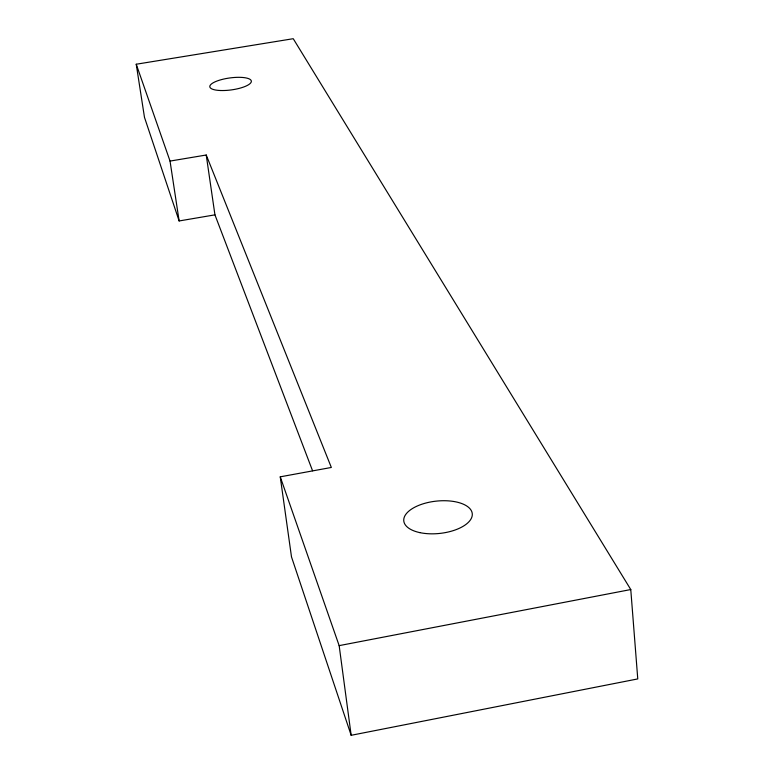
<?xml version="1.0" encoding="UTF-8"?>
<svg xmlns="http://www.w3.org/2000/svg" width="774" height="774" viewBox="0 0 774 774"><rect width="100%" height="100%" fill="white"/><g stroke="black" fill="none" stroke-linecap="round" stroke-linejoin="round"><path stroke-width="1.16" d="M136.234 64.232L170.038 161.079L206.232 155.013L331.34 467.457L280.246 476.832L291.498 556.903L351.164 735.3L637.766 678.914L630.771 589.546L293.24 38.7L136.234 64.232L144.477 117.338L179.133 220.958L214.94 214.853L312.57 470.795M280.246 476.832L339.157 645.632L630.771 589.546M170.038 161.079L179.133 220.958M206.232 155.013L214.94 214.853M339.157 645.632L351.164 735.3M419.914 532.638A34.453 16.254 -6.1 0 0 472.285 514.971A34.453 16.254 -6.1 0 0 421.83 504.232A34.453 16.254 -6.1 0 0 419.914 532.638M220.696 90.519A20.956 6.028 -7.8 0 0 251.347 81.154A20.956 6.028 -7.8 0 0 219.69 80.119A20.956 6.028 -7.8 0 0 220.696 90.519"/></g></svg>
